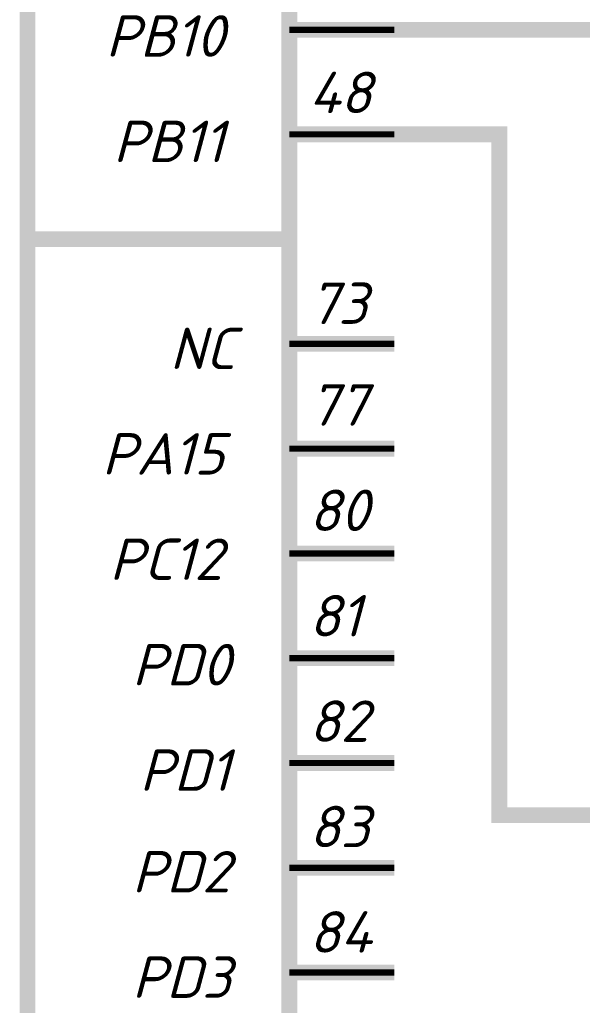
# Model space of a CAD drawing. Header units: inches. Extents: x 0 to 841, y 0 to 594.
# Drawn here: x 377.14 to 403.98, y 208.42 to 255.46 of the extents above; entities that cross this region are included whole.
import ezdxf

# ---------------------------------------------------------------- set-up
doc = ezdxf.new("R2010")
doc.units = ezdxf.units.IN
doc.layers.add('Sheet', color=255, linetype='Continuous')
doc.styles.get("Standard").update_dxf_attribs({"font": 'isocpeui.ttf'})

msp = doc.modelspace()

# ---------------------------------------------------------------- linework, layer by layer
at = {"layer": 'Sheet'}
for points in [[(377.516, 159.999, 0.749, 0.749, 0), (377.516, 449.992, 0.749, 0.749, 0)], [(390.002, 449.992, 0.749, 0.749, 0), (390.002, 159.999, 0.749, 0.749, 0)], [(390.002, 254.979, 0.749, 0.749, 0), (395.01, 254.979, 0.749, 0.749, 0)], [(390.002, 254.979, 0.3, 0.3, 0), (395.01, 254.979, 0.3, 0.3, 0)], [(405.004, 227.489, 0.749, 0.749, 0), (405.004, 254.979, 0.749, 0.749, 0), (395.01, 254.979, 0.749, 0.749, 0)], [(390.002, 249.993, 0.749, 0.749, 0), (395.01, 249.993, 0.749, 0.749, 0)], [(395.01, 249.993, 0.749, 0.749, 0), (400.018, 249.993, 0.749, 0.749, 0), (400.018, 217.495, 0.749, 0.749, 0), (405.004, 217.495, 0.749, 0.749, 0)], [(390.002, 249.993, 0.3, 0.3, 0), (395.01, 249.993, 0.3, 0.3, 0)], [(377.516, 244.985, 0.749, 0.749, 0), (390.002, 244.985, 0.749, 0.749, 0)], [(390.002, 239.999, 0.749, 0.749, 0), (395.01, 239.999, 0.749, 0.749, 0)], [(390.002, 239.999, 0.3, 0.3, 0), (395.01, 239.999, 0.3, 0.3, 0)], [(390.002, 234.99, 0.749, 0.749, 0), (395.01, 234.99, 0.749, 0.749, 0)], [(390.002, 234.99, 0.3, 0.3, 0), (395.01, 234.99, 0.3, 0.3, 0)], [(390.002, 229.982, 0.749, 0.749, 0), (395.01, 229.982, 0.749, 0.749, 0)], [(390.002, 229.982, 0.3, 0.3, 0), (395.01, 229.982, 0.3, 0.3, 0)], [(390.002, 224.996, 0.749, 0.749, 0), (395.01, 224.996, 0.749, 0.749, 0)], [(390.002, 224.996, 0.3, 0.3, 0), (395.01, 224.996, 0.3, 0.3, 0)], [(390.002, 219.988, 0.749, 0.749, 0), (395.01, 219.988, 0.749, 0.749, 0)], [(390.002, 219.988, 0.3, 0.3, 0), (395.01, 219.988, 0.3, 0.3, 0)], [(390.002, 214.979, 0.749, 0.749, 0), (395.01, 214.979, 0.749, 0.749, 0)], [(390.002, 214.979, 0.3, 0.3, 0), (395.01, 214.979, 0.3, 0.3, 0)], [(390.002, 209.993, 0.749, 0.749, 0), (395.01, 209.993, 0.749, 0.749, 0)], [(390.002, 209.993, 0.3, 0.3, 0), (395.01, 209.993, 0.3, 0.3, 0)]]:
    msp.add_lwpolyline(points, format="xyseb", dxfattribs=at)

# ---------------------------------------------------------------- texts
for s, p in [('PB10', (381.244, 253.699)), ('48', (390.946, 251.004)), ('PB11', (381.603, 248.668)), ('73', (390.946, 240.942)), ('NC', (384.298, 238.786)), ('77', (390.946, 236.091)), ('PA15', (381.064, 233.755)), ('80', (390.946, 231.06)), ('PC12', (381.423, 228.724)), ('81', (390.946, 226.029)), ('PD0', (382.501, 223.693)), ('82', (390.946, 220.998)), ('PD1', (382.861, 218.662)), ('83', (390.946, 215.967)), ('PD2', (382.501, 213.811)), ('84', (390.946, 210.936)), ('PD3', (382.501, 208.78))]:
    msp.add_text(s, height=1.9764, dxfattribs=at).set_placement(p)

doc.saveas('drawing.dxf')
